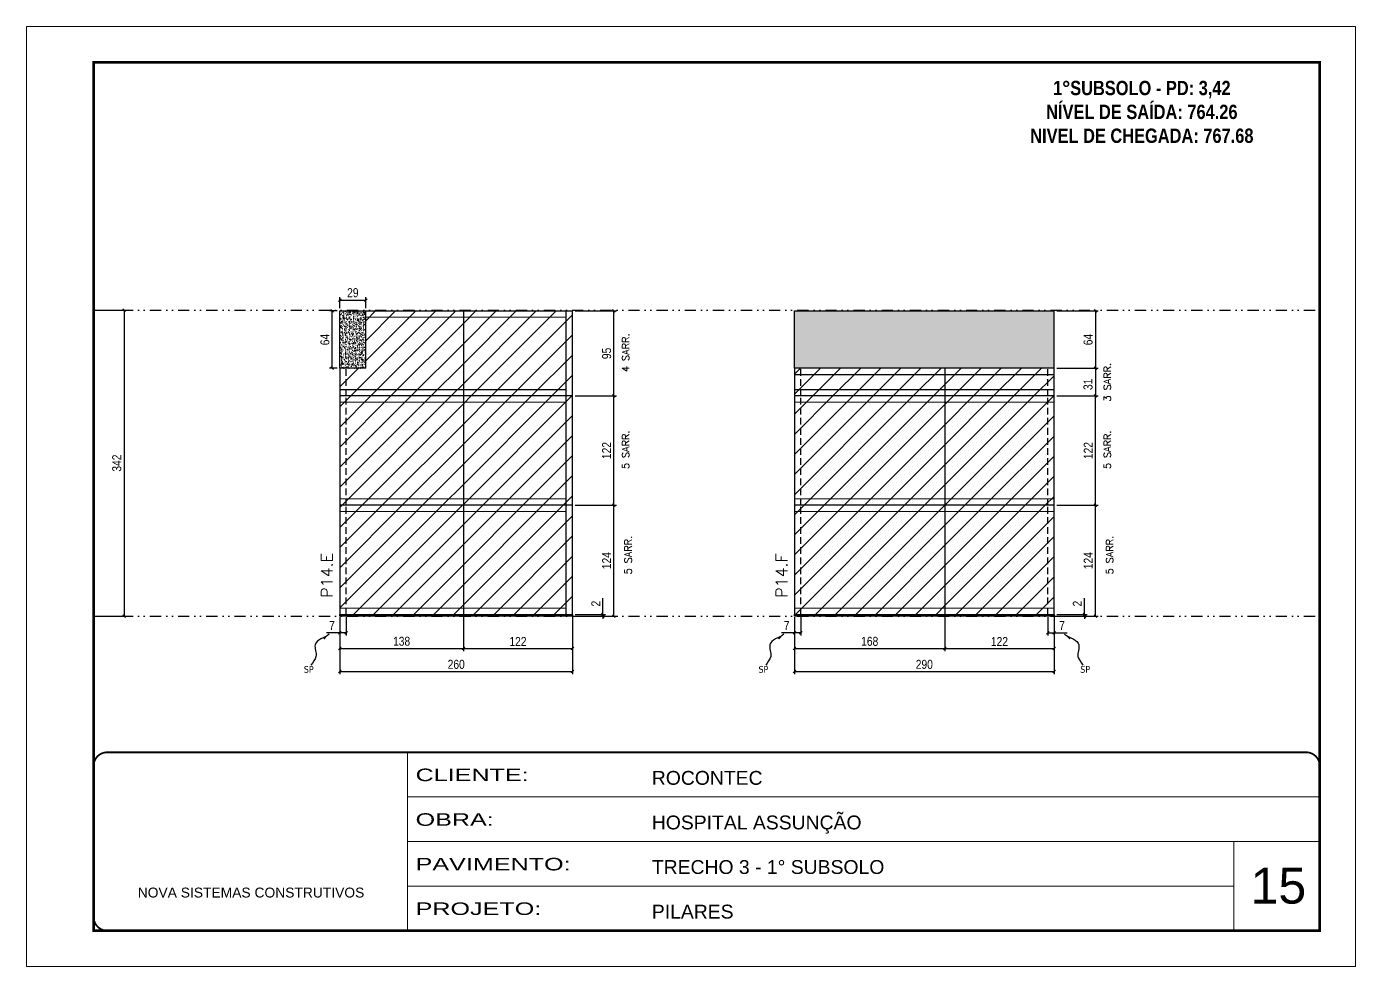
# Model space of a CAD drawing. Extents: x 2102 to 8383, y -13264 to 2718.
# Drawn here: x 5286 to 6771, y -1778 to -728 of the extents above; entities that cross this region are included whole.
import ezdxf

# ---------------------------------------------------------------- set-up
doc = ezdxf.new("R2010")
doc.units = 0
for name, pattern in [('CONTINUO', [0]), ('DASHED', [0.75, 0.5, -0.25]), ('DIVIDE2', [0.625, 0.25, -0.125, 0, -0.125, 0, -0.125]), ('HIDDEN', [0.375, 0.25, -0.125])]:
    doc.linetypes.add(name, pattern=pattern)
for name, color, linetype, lineweight in [('CARIMBO', 255, 'Continuous', 9), ('Folhas', 255, 'Continuous', 9), ('Hachura', 251, 'Continuous', 9), ('Sarr 2.2x7', 40, 'Continuous', 9), ('SARRAFO DE PRESSAO', 251, 'DASHED', 9), ('Texto Seção', 7, 'Continuous', 15)]:
    doc.layers.add(name, color=color, linetype=linetype, lineweight=lineweight)
for name, color, linetype in [('COTA', 241, 'Continuous'), ('NOMENCLATURA', 7, 'Continuous'), ('Nível', 160, 'Continuous'), ('Painéis', 200, 'Continuous'), ('SARR_2.2x7', 40, 'Continuous'), ('Sarrafo de Pressão', 42, 'HIDDEN'), ('texto', 7, 'Continuous')]:
    doc.layers.add(name, color=color, linetype=linetype)
doc.styles.add('ARIAL', font='arial.ttf')
doc.styles.add('COTA TECNICA', font='techl___.ttf', dxfattribs={"height": 10})
doc.styles.add('COTA TECNICA-50', font='techl___.ttf', dxfattribs={"height": 10})
doc.styles.add('REGUA-120', font='ROMANS.shx', dxfattribs={"height": 15})
doc.styles.add('ROMANC', font='techb___.ttf', dxfattribs={"height": 2.5})
doc.styles.add('ROMANS', font='romans.shx')
doc.styles.get("Standard").update_dxf_attribs({"font": 'arial.ttf'})
doc.styles.add('Tecnologia', font='')
doc.styles.get('Tecnologia').set_extended_font_data('Forgotten Futurist')
doc.dimstyles.new('COTA PAINEL-50', dxfattribs={"dimtxt": 10, "dimasz": 3, "dimexe": 3, "dimexo": 3, "dimgap": 3, "dimtad": 1, "dimdec": 1, "dimzin": 12, "dimdsep": 46, "dimtxsty": 'COTA TECNICA-50', "dimblk1": 'OBLIQUE', "dimblk2": 'OBLIQUE', "dimsah": 1, "dimcen": 0.9, "dimclrd": 4, "dimclre": 4, "dimclrt": 240, "dimadec": 1, "dimazin": 3, "dimtfac": 1, "dimtdec": 1, "dimtmove": 0, "dimatfit": 3, "dimfxl": 1, "dimtolj": 1, "dimtzin": 12, "dimarcsym": 0})
doc.dimstyles.new('PAINEL', dxfattribs={"dimtxt": 10, "dimasz": 3, "dimexe": 3, "dimexo": 3, "dimgap": 3, "dimtad": 1, "dimdec": 1, "dimzin": 12, "dimdsep": 46, "dimtxsty": 'COTA TECNICA', "dimblk1": 'OBLIQUE', "dimblk2": 'OBLIQUE', "dimsah": 1, "dimcen": 0.9, "dimclrd": 4, "dimclre": 4, "dimclrt": 240, "dimadec": 1, "dimazin": 3, "dimtfac": 1, "dimtdec": 1, "dimtmove": 0, "dimatfit": 3, "dimfxl": 1, "dimtolj": 1, "dimtzin": 12, "dimarcsym": 0})
doc.dimstyles.get("Standard").update_dxf_attribs({"dimtxt": 0.18, "dimasz": 0.18, "dimexe": 0.18, "dimexo": 0.0625, "dimgap": 0.09, "dimtad": 0, "dimtih": 1, "dimtoh": 1, "dimdec": 4, "dimzin": 0, "dimdsep": 46, "dimtxsty": 'Standard', "dimcen": 0.09, "dimadec": 0, "dimazin": 0, "dimtfac": 1, "dimtdec": 4, "dimtofl": 0, "dimtmove": 0, "dimatfit": 3, "dimfxl": 1, "dimtolj": 1, "dimtzin": 0, "dimarcsym": 0})
pattern_1 = [(45, (-126918.716, -32522.603), (-11.2253202, 11.2253202), [])]

# ---------------------------------------------------------------- blocks, each defined once
blk = doc.blocks.new('9999999999')
at = {"color": 30, "linetype": 'CONTINUO'}
for p, q in [((98564.6, 34230.2), (98564.6, 34429.4)), ((98564.6, 34379.6), (99584, 34379.6)), ((98564.6, 34329.8), (99488, 34329.8)), ((99584, 34329.8), (99488, 34329.8)), ((99488, 34329.8), (99488, 34230.2)), ((98564.6, 34280), (99488, 34280))]:
    blk.add_line(p, q, dxfattribs=at)
at = {"color": 30, "linetype": 'CONTINUO', "const_width": 2}
blk.add_lwpolyline([(99584, 34230.2), (99584, 34414.4, 0.414214), (99569, 34429.4), (98229, 34429.4, 0.414214), (98214, 34414.4), (98214, 34245.2, 0.414214), (98229, 34230.2), (99584, 34230.2)], format="xyb", dxfattribs=at)
at = {"layer": 'Folhas'}
blk.add_lwpolyline([(98139, 34190.2), (99624, 34190.2), (99624, 35240.2), (98139, 35240.2)], close=True, dxfattribs=at)
at = {"layer": 'Folhas', "color": 30, "const_width": 3}
blk.add_lwpolyline([(98214, 34230.2), (99584, 34230.2), (99584, 35200.2), (98214, 35200.2)], close=True, dxfattribs=at)
at = {"color": 7, "linetype": 'Continuous', "ltscale": 5, "style": 'ARIAL'}
for s, height, p in [('ROCONTEC', 15.48, (98837.7, 34393.1)), ('HOSPITAL ASSUNÇÃO', 15.483, (98837.7, 34343.3)), ('TRECHO 3 - 1° SUBSOLO', 15.483, (98837.7, 34293.5)), ('NOVA SISTEMAS CONSTRUTIVOS', 11.059, (98263.2, 34267.2)), ('PILARES', 15.48, (98837.7, 34243.7))]:
    blk.add_text(s, height=height, dxfattribs=at).set_placement(p)
at = {"layer": 'Folhas', "color": 7, "style": 'Tecnologia', "width": 1.5}
for s, p in [('CLIENTE:', (98573.7, 34397.2)), ('OBRA:', (98573.7, 34347.3)), ('PAVIMENTO:', (98573.7, 34297.5)), ('PROJETO:', (98573.7, 34247.7))]:
    blk.add_text(s, height=14, dxfattribs=at).set_placement(p)
blk = doc.blocks.new('_Oblique')
at = {"color": 0, "linetype": 'ByBlock', "lineweight": -2}
blk.add_line((-0.5, -0.5), (0.5, 0.5), dxfattribs=at)
blk = doc.blocks.new('*D1249')
at = {"layer": 'COTA', "color": 4, "linetype": 'ByBlock', "lineweight": -2, "transparency": 16777216}
for p, q in [((5363.8, -1044.8), (5397.8, -1044.8)), ((5394.8, -1044.8), (5394.8, -1386.8)), ((5363.8, -1386.8), (5397.8, -1386.8))]:
    blk.add_line(p, q, dxfattribs=at)
at = {"layer": 'Defpoints', "color": 0, "linetype": 'ByBlock', "transparency": 16777216}
for p in [(5360.8, -1044.8), (5360.8, -1386.8), (5394.8, -1386.8)]:
    blk.add_point(p, dxfattribs=at)
at = {"layer": 'COTA', "color": 4, "linetype": 'ByBlock', "lineweight": -2, "transparency": 16777216, "xscale": 3, "yscale": 3, "zscale": 3}
for p, rotation in [((5394.8, -1044.8), 90), ((5394.8, -1386.8), 270)]:
    blk.add_blockref('_Oblique', p, dxfattribs=dict(at, rotation=rotation))
at = {"layer": 'COTA', "color": 240, "linetype": 'ByBlock', "transparency": 16777216, "insert": (5386.6, -1215.8), "char_height": 10, "attachment_point": 5, "rotation": 90, "style": 'COTA TECNICA'}
blk.add_mtext('\\A1;342', dxfattribs=at)
blk = doc.blocks.new('*D578')
at = {"layer": 'COTA', "color": 4, "lineweight": -2, "transparency": 16777216}
for p, q in [((5635.9, -1387.8), (5635.9, -1451.8)), ((5895.9, -1387.8), (5895.9, -1451.8)), ((5635.9, -1448.8), (5895.9, -1448.8))]:
    blk.add_line(p, q, dxfattribs=at)
at = {"layer": 'Defpoints', "color": 0, "transparency": 16777216}
for p in [(5635.9, -1384.8), (5895.9, -1384.8), (5895.9, -1448.8)]:
    blk.add_point(p, dxfattribs=at)
at = {"layer": 'COTA', "color": 4, "lineweight": -2, "transparency": 16777216, "xscale": 3, "yscale": 3, "zscale": 3, "rotation": 180}
blk.add_blockref('_Oblique', (5635.9, -1448.8), dxfattribs=at)
at = {"layer": 'COTA', "color": 4, "lineweight": -2, "transparency": 16777216, "xscale": 3, "yscale": 3, "zscale": 3}
blk.add_blockref('_Oblique', (5895.9, -1448.8), dxfattribs=at)
at = {"layer": 'COTA', "color": 240, "transparency": 16777216, "insert": (5765.9, -1440.7), "char_height": 10, "attachment_point": 5, "style": 'COTA TECNICA'}
blk.add_mtext('\\A1;260', dxfattribs=at)
blk = doc.blocks.new('*D579')
at = {"layer": 'COTA', "color": 4, "lineweight": -2, "transparency": 16777216}
for p, q in [((5635.9, -1389.8), (5635.9, -1408.3)), ((5642.9, -1387.8), (5642.9, -1408.3)), ((5635.9, -1405.3), (5621.1, -1405.3)), ((5642.9, -1405.3), (5635.9, -1405.3))]:
    blk.add_line(p, q, dxfattribs=at)
at = {"layer": 'Defpoints', "color": 0, "transparency": 16777216}
for p in [(5635.9, -1386.8), (5642.9, -1384.8), (5635.9, -1405.3)]:
    blk.add_point(p, dxfattribs=at)
at = {"layer": 'COTA', "color": 4, "lineweight": -2, "transparency": 16777216, "xscale": 3, "yscale": 3, "zscale": 3, "rotation": 180}
blk.add_blockref('_Oblique', (5635.9, -1405.3), dxfattribs=at)
at = {"layer": 'COTA', "color": 4, "lineweight": -2, "transparency": 16777216, "xscale": 3, "yscale": 3, "zscale": 3}
blk.add_blockref('_Oblique', (5642.9, -1405.3), dxfattribs=at)
at = {"layer": 'COTA', "color": 240, "transparency": 16777216, "insert": (5627, -1397.3), "char_height": 10, "attachment_point": 5, "style": 'COTA TECNICA-50'}
blk.add_mtext('\\A1;7', dxfattribs=at)
blk = doc.blocks.new('*D580')
at = {"layer": 'COTA', "color": 4, "lineweight": -2, "transparency": 16777216}
for p, q in [((5898.9, -1262.8), (5945.1, -1262.8)), ((5942.1, -1386.8), (5942.1, -1262.8)), ((5898.9, -1386.8), (5945.1, -1386.8))]:
    blk.add_line(p, q, dxfattribs=at)
at = {"layer": 'Defpoints', "color": 0, "transparency": 16777216}
for p in [(5895.9, -1262.8), (5942.1, -1262.8), (5895.9, -1386.8)]:
    blk.add_point(p, dxfattribs=at)
at = {"layer": 'COTA', "color": 4, "lineweight": -2, "transparency": 16777216, "xscale": 3, "yscale": 3, "zscale": 3}
for p, rotation in [((5942.1, -1262.8), 90), ((5942.1, -1386.8), 270)]:
    blk.add_blockref('_Oblique', p, dxfattribs=dict(at, rotation=rotation))
at = {"layer": 'COTA', "color": 240, "transparency": 16777216, "insert": (5934, -1324.8), "char_height": 10, "attachment_point": 5, "rotation": 90, "style": 'COTA TECNICA-50'}
blk.add_mtext('\\A1;124', dxfattribs=at)
blk = doc.blocks.new('*D581')
at = {"layer": 'COTA', "color": 4, "lineweight": -2, "transparency": 16777216}
for p, q in [((5929.9, -1384.8), (5929.9, -1366.7)), ((5898.9, -1384.8), (5932.9, -1384.8)), ((5898.9, -1386.8), (5932.9, -1386.8)), ((5929.9, -1386.8), (5929.9, -1384.8)), ((5929.9, -1386.8), (5929.9, -1389.8))]:
    blk.add_line(p, q, dxfattribs=at)
at = {"layer": 'Defpoints', "color": 0, "transparency": 16777216}
for p in [(5895.9, -1384.8), (5895.9, -1386.8), (5929.9, -1386.8)]:
    blk.add_point(p, dxfattribs=at)
at = {"layer": 'COTA', "color": 4, "lineweight": -2, "transparency": 16777216, "xscale": 3, "yscale": 3, "zscale": 3}
for p, rotation in [((5929.9, -1384.8), 270), ((5929.9, -1386.8), 90)]:
    blk.add_blockref('_Oblique', p, dxfattribs=dict(at, rotation=rotation))
at = {"layer": 'COTA', "color": 240, "transparency": 16777216, "insert": (5921.9, -1372.8), "char_height": 10, "attachment_point": 5, "rotation": 90, "style": 'COTA TECNICA-50'}
blk.add_mtext('\\A1;2', dxfattribs=at)
blk = doc.blocks.new('*D582')
at = {"layer": 'COTA', "color": 4, "linetype": 'ByBlock', "lineweight": -2, "transparency": 16777216}
for p, q in [((5898.9, -1140.8), (5945.1, -1140.8)), ((5942.1, -1262.8), (5942.1, -1140.8)), ((5898.9, -1262.8), (5945.1, -1262.8))]:
    blk.add_line(p, q, dxfattribs=at)
at = {"layer": 'Defpoints', "color": 0, "linetype": 'ByBlock', "transparency": 16777216}
for p in [(5895.9, -1140.8), (5942.1, -1140.8), (5895.9, -1262.8)]:
    blk.add_point(p, dxfattribs=at)
at = {"layer": 'COTA', "color": 4, "linetype": 'ByBlock', "lineweight": -2, "transparency": 16777216, "xscale": 3, "yscale": 3, "zscale": 3}
for p, rotation in [((5942.1, -1140.8), 90), ((5942.1, -1262.8), 270)]:
    blk.add_blockref('_Oblique', p, dxfattribs=dict(at, rotation=rotation))
at = {"layer": 'COTA', "color": 240, "linetype": 'ByBlock', "transparency": 16777216, "insert": (5934, -1201.8), "char_height": 10, "attachment_point": 5, "rotation": 90, "style": 'COTA TECNICA'}
blk.add_mtext('\\A1;122', dxfattribs=at)
blk = doc.blocks.new('*D1250')
at = {"layer": 'COTA', "color": 4, "linetype": 'ByBlock', "lineweight": -2, "transparency": 16777216}
for p, q in [((5635.9, -1387.8), (5635.9, -1426.1)), ((5773.9, -1387.8), (5773.9, -1426.1)), ((5635.9, -1423.1), (5773.9, -1423.1))]:
    blk.add_line(p, q, dxfattribs=at)
at = {"layer": 'Defpoints', "color": 0, "linetype": 'ByBlock', "transparency": 16777216}
for p in [(5635.9, -1384.8), (5773.9, -1384.8), (5773.9, -1423.1)]:
    blk.add_point(p, dxfattribs=at)
at = {"layer": 'COTA', "color": 4, "linetype": 'ByBlock', "lineweight": -2, "transparency": 16777216, "xscale": 3, "yscale": 3, "zscale": 3, "rotation": 180}
blk.add_blockref('_Oblique', (5635.9, -1423.1), dxfattribs=at)
at = {"layer": 'COTA', "color": 4, "linetype": 'ByBlock', "lineweight": -2, "transparency": 16777216, "xscale": 3, "yscale": 3, "zscale": 3}
blk.add_blockref('_Oblique', (5773.9, -1423.1), dxfattribs=at)
at = {"layer": 'COTA', "color": 240, "linetype": 'ByBlock', "transparency": 16777216, "insert": (5704.9, -1414.9), "char_height": 10, "attachment_point": 5, "style": 'COTA TECNICA'}
blk.add_mtext('\\A1;138', dxfattribs=at)
blk = doc.blocks.new('*D1251')
at = {"layer": 'COTA', "color": 4, "linetype": 'ByBlock', "lineweight": -2, "transparency": 16777216}
for p, q in [((5773.9, -1387.8), (5773.9, -1426.1)), ((5895.9, -1389.8), (5895.9, -1426.1)), ((5773.9, -1423.1), (5895.9, -1423.1))]:
    blk.add_line(p, q, dxfattribs=at)
at = {"layer": 'Defpoints', "color": 0, "linetype": 'ByBlock', "transparency": 16777216}
for p in [(5773.9, -1384.8), (5895.9, -1386.8), (5895.9, -1423.1)]:
    blk.add_point(p, dxfattribs=at)
at = {"layer": 'COTA', "color": 4, "linetype": 'ByBlock', "lineweight": -2, "transparency": 16777216, "xscale": 3, "yscale": 3, "zscale": 3, "rotation": 180}
blk.add_blockref('_Oblique', (5773.9, -1423.1), dxfattribs=at)
at = {"layer": 'COTA', "color": 4, "linetype": 'ByBlock', "lineweight": -2, "transparency": 16777216, "xscale": 3, "yscale": 3, "zscale": 3}
blk.add_blockref('_Oblique', (5895.9, -1423.1), dxfattribs=at)
at = {"layer": 'COTA', "color": 240, "linetype": 'ByBlock', "transparency": 16777216, "insert": (5834.9, -1415.1), "char_height": 10, "attachment_point": 5, "style": 'COTA TECNICA'}
blk.add_mtext('\\A1;122', dxfattribs=at)
blk = doc.blocks.new('*D622')
at = {"layer": 'COTA', "color": 4, "lineweight": -2, "transparency": 16777216}
for p, q in [((6144, -1387.8), (6144, -1451.8)), ((6434, -1387.8), (6434, -1451.8)), ((6144, -1448.8), (6434, -1448.8))]:
    blk.add_line(p, q, dxfattribs=at)
at = {"layer": 'Defpoints', "color": 0, "transparency": 16777216}
for p in [(6144, -1384.8), (6434, -1384.8), (6434, -1448.8)]:
    blk.add_point(p, dxfattribs=at)
at = {"layer": 'COTA', "color": 4, "lineweight": -2, "transparency": 16777216, "xscale": 3, "yscale": 3, "zscale": 3, "rotation": 180}
blk.add_blockref('_Oblique', (6144, -1448.8), dxfattribs=at)
at = {"layer": 'COTA', "color": 4, "lineweight": -2, "transparency": 16777216, "xscale": 3, "yscale": 3, "zscale": 3}
blk.add_blockref('_Oblique', (6434, -1448.8), dxfattribs=at)
at = {"layer": 'COTA', "color": 240, "transparency": 16777216, "insert": (6289, -1440.7), "char_height": 10, "attachment_point": 5, "style": 'COTA TECNICA'}
blk.add_mtext('\\A1;290', dxfattribs=at)
blk = doc.blocks.new('*D623')
at = {"layer": 'COTA', "color": 4, "lineweight": -2, "transparency": 16777216}
for p, q in [((6144, -1389.8), (6144, -1408.3)), ((6151, -1387.8), (6151, -1408.3)), ((6144, -1405.3), (6129.3, -1405.3)), ((6151, -1405.3), (6144, -1405.3))]:
    blk.add_line(p, q, dxfattribs=at)
at = {"layer": 'Defpoints', "color": 0, "transparency": 16777216}
for p in [(6144, -1386.8), (6151, -1384.8), (6144, -1405.3)]:
    blk.add_point(p, dxfattribs=at)
at = {"layer": 'COTA', "color": 4, "lineweight": -2, "transparency": 16777216, "xscale": 3, "yscale": 3, "zscale": 3, "rotation": 180}
blk.add_blockref('_Oblique', (6144, -1405.3), dxfattribs=at)
at = {"layer": 'COTA', "color": 4, "lineweight": -2, "transparency": 16777216, "xscale": 3, "yscale": 3, "zscale": 3}
blk.add_blockref('_Oblique', (6151, -1405.3), dxfattribs=at)
at = {"layer": 'COTA', "color": 240, "transparency": 16777216, "insert": (6135.1, -1397.3), "char_height": 10, "attachment_point": 5, "style": 'COTA TECNICA-50'}
blk.add_mtext('\\A1;7', dxfattribs=at)
blk = doc.blocks.new('*D624')
at = {"layer": 'COTA', "color": 4, "lineweight": -2, "transparency": 16777216}
for p, q in [((6427, -1387.8), (6427, -1408.3)), ((6434, -1389.8), (6434, -1408.3)), ((6427, -1405.3), (6434, -1405.3)), ((6434, -1405.3), (6448.7, -1405.3))]:
    blk.add_line(p, q, dxfattribs=at)
at = {"layer": 'Defpoints', "color": 0, "transparency": 16777216}
for p in [(6427, -1384.8), (6434, -1386.8), (6434, -1405.3)]:
    blk.add_point(p, dxfattribs=at)
at = {"layer": 'COTA', "color": 4, "lineweight": -2, "transparency": 16777216, "xscale": 3, "yscale": 3, "zscale": 3, "rotation": 180}
blk.add_blockref('_Oblique', (6427, -1405.3), dxfattribs=at)
at = {"layer": 'COTA', "color": 4, "lineweight": -2, "transparency": 16777216, "xscale": 3, "yscale": 3, "zscale": 3}
blk.add_blockref('_Oblique', (6434, -1405.3), dxfattribs=at)
at = {"layer": 'COTA', "color": 240, "transparency": 16777216, "insert": (6442.9, -1397.3), "char_height": 10, "attachment_point": 5, "style": 'COTA TECNICA-50'}
blk.add_mtext('\\A1;7', dxfattribs=at)
blk = doc.blocks.new('*D625')
at = {"layer": 'COTA', "color": 4, "lineweight": -2, "transparency": 16777216}
for p, q in [((6437, -1262.8), (6483.3, -1262.8)), ((6480.3, -1386.8), (6480.3, -1262.8)), ((6437, -1386.8), (6483.3, -1386.8))]:
    blk.add_line(p, q, dxfattribs=at)
at = {"layer": 'Defpoints', "color": 0, "transparency": 16777216}
for p in [(6434, -1262.8), (6480.3, -1262.8), (6434, -1386.8)]:
    blk.add_point(p, dxfattribs=at)
at = {"layer": 'COTA', "color": 4, "lineweight": -2, "transparency": 16777216, "xscale": 3, "yscale": 3, "zscale": 3}
for p, rotation in [((6480.3, -1262.8), 90), ((6480.3, -1386.8), 270)]:
    blk.add_blockref('_Oblique', p, dxfattribs=dict(at, rotation=rotation))
at = {"layer": 'COTA', "color": 240, "transparency": 16777216, "insert": (6472.2, -1324.8), "char_height": 10, "attachment_point": 5, "rotation": 90, "style": 'COTA TECNICA-50'}
blk.add_mtext('\\A1;124', dxfattribs=at)
blk = doc.blocks.new('*D626')
at = {"layer": 'COTA', "color": 4, "lineweight": -2, "transparency": 16777216}
for p, q in [((6468, -1384.8), (6468, -1366.7)), ((6437, -1384.8), (6471, -1384.8)), ((6437, -1386.8), (6471, -1386.8)), ((6468, -1386.8), (6468, -1384.8)), ((6468, -1386.8), (6468, -1389.8))]:
    blk.add_line(p, q, dxfattribs=at)
at = {"layer": 'Defpoints', "color": 0, "transparency": 16777216}
for p in [(6434, -1384.8), (6434, -1386.8), (6468, -1386.8)]:
    blk.add_point(p, dxfattribs=at)
at = {"layer": 'COTA', "color": 4, "lineweight": -2, "transparency": 16777216, "xscale": 3, "yscale": 3, "zscale": 3}
for p, rotation in [((6468, -1384.8), 270), ((6468, -1386.8), 90)]:
    blk.add_blockref('_Oblique', p, dxfattribs=dict(at, rotation=rotation))
at = {"layer": 'COTA', "color": 240, "transparency": 16777216, "insert": (6460, -1372.8), "char_height": 10, "attachment_point": 5, "rotation": 90, "style": 'COTA TECNICA-50'}
blk.add_mtext('\\A1;2', dxfattribs=at)
blk = doc.blocks.new('*D627')
at = {"layer": 'COTA', "color": 4, "linetype": 'ByBlock', "lineweight": -2, "transparency": 16777216}
for p, q in [((6437, -1109.8), (6483.3, -1109.8)), ((6480.3, -1109.8), (6480.3, -1140.8)), ((6437, -1140.8), (6483.3, -1140.8))]:
    blk.add_line(p, q, dxfattribs=at)
at = {"layer": 'Defpoints', "color": 0, "linetype": 'ByBlock', "transparency": 16777216}
for p in [(6434, -1109.8), (6434, -1140.8), (6480.3, -1140.8)]:
    blk.add_point(p, dxfattribs=at)
at = {"layer": 'COTA', "color": 4, "linetype": 'ByBlock', "lineweight": -2, "transparency": 16777216, "xscale": 3, "yscale": 3, "zscale": 3}
for p, rotation in [((6480.3, -1109.8), 90), ((6480.3, -1140.8), 270)]:
    blk.add_blockref('_Oblique', p, dxfattribs=dict(at, rotation=rotation))
at = {"layer": 'COTA', "color": 240, "linetype": 'ByBlock', "transparency": 16777216, "insert": (6472, -1127.8), "char_height": 10, "attachment_point": 5, "rotation": 90, "style": 'COTA TECNICA'}
blk.add_mtext('\\A1;31', dxfattribs=at)
blk = doc.blocks.new('*D628')
at = {"layer": 'COTA', "color": 4, "linetype": 'ByBlock', "lineweight": -2, "transparency": 16777216}
for p, q in [((6437, -1140.8), (6483.3, -1140.8)), ((6480.3, -1262.8), (6480.3, -1140.8)), ((6437, -1262.8), (6483.3, -1262.8))]:
    blk.add_line(p, q, dxfattribs=at)
at = {"layer": 'Defpoints', "color": 0, "linetype": 'ByBlock', "transparency": 16777216}
for p in [(6434, -1140.8), (6480.3, -1140.8), (6434, -1262.8)]:
    blk.add_point(p, dxfattribs=at)
at = {"layer": 'COTA', "color": 4, "linetype": 'ByBlock', "lineweight": -2, "transparency": 16777216, "xscale": 3, "yscale": 3, "zscale": 3}
for p, rotation in [((6480.3, -1140.8), 90), ((6480.3, -1262.8), 270)]:
    blk.add_blockref('_Oblique', p, dxfattribs=dict(at, rotation=rotation))
at = {"layer": 'COTA', "color": 240, "linetype": 'ByBlock', "transparency": 16777216, "insert": (6472.2, -1201.8), "char_height": 10, "attachment_point": 5, "rotation": 90, "style": 'COTA TECNICA'}
blk.add_mtext('\\A1;122', dxfattribs=at)
blk = doc.blocks.new('*D1290')
at = {"layer": 'COTA', "color": 4, "linetype": 'ByBlock', "lineweight": -2, "transparency": 16777216}
for p, q in [((6144, -1387.8), (6144, -1426.1)), ((6312, -1387.8), (6312, -1426.1)), ((6144, -1423.1), (6312, -1423.1))]:
    blk.add_line(p, q, dxfattribs=at)
at = {"layer": 'Defpoints', "color": 0, "linetype": 'ByBlock', "transparency": 16777216}
for p in [(6144, -1384.8), (6312, -1384.8), (6312, -1423.1)]:
    blk.add_point(p, dxfattribs=at)
at = {"layer": 'COTA', "color": 4, "linetype": 'ByBlock', "lineweight": -2, "transparency": 16777216, "xscale": 3, "yscale": 3, "zscale": 3, "rotation": 180}
blk.add_blockref('_Oblique', (6144, -1423.1), dxfattribs=at)
at = {"layer": 'COTA', "color": 4, "linetype": 'ByBlock', "lineweight": -2, "transparency": 16777216, "xscale": 3, "yscale": 3, "zscale": 3}
blk.add_blockref('_Oblique', (6312, -1423.1), dxfattribs=at)
at = {"layer": 'COTA', "color": 240, "linetype": 'ByBlock', "transparency": 16777216, "insert": (6228, -1415), "char_height": 10, "attachment_point": 5, "style": 'COTA TECNICA'}
blk.add_mtext('\\A1;168', dxfattribs=at)
blk = doc.blocks.new('*D1291')
at = {"layer": 'COTA', "color": 4, "linetype": 'ByBlock', "lineweight": -2, "transparency": 16777216}
for p, q in [((6312, -1387.8), (6312, -1426.1)), ((6434, -1389.8), (6434, -1426.1)), ((6312, -1423.1), (6434, -1423.1))]:
    blk.add_line(p, q, dxfattribs=at)
at = {"layer": 'Defpoints', "color": 0, "linetype": 'ByBlock', "transparency": 16777216}
for p in [(6312, -1384.8), (6434, -1386.8), (6434, -1423.1)]:
    blk.add_point(p, dxfattribs=at)
at = {"layer": 'COTA', "color": 4, "linetype": 'ByBlock', "lineweight": -2, "transparency": 16777216, "xscale": 3, "yscale": 3, "zscale": 3, "rotation": 180}
blk.add_blockref('_Oblique', (6312, -1423.1), dxfattribs=at)
at = {"layer": 'COTA', "color": 4, "linetype": 'ByBlock', "lineweight": -2, "transparency": 16777216, "xscale": 3, "yscale": 3, "zscale": 3}
blk.add_blockref('_Oblique', (6434, -1423.1), dxfattribs=at)
at = {"layer": 'COTA', "color": 240, "linetype": 'ByBlock', "transparency": 16777216, "insert": (6373, -1415.1), "char_height": 10, "attachment_point": 5, "style": 'COTA TECNICA'}
blk.add_mtext('\\A1;122', dxfattribs=at)
blk = doc.blocks.new('*D1292')
at = {"layer": 'COTA', "color": 4, "linetype": 'ByBlock', "lineweight": -2, "transparency": 16777216}
for p, q in [((6437, -1045.8), (6483.3, -1045.8)), ((6480.3, -1045.8), (6480.3, -1109.8)), ((6437, -1109.8), (6483.3, -1109.8))]:
    blk.add_line(p, q, dxfattribs=at)
at = {"layer": 'Defpoints', "color": 0, "linetype": 'ByBlock', "transparency": 16777216}
for p in [(6434, -1045.8), (6434, -1109.8), (6480.3, -1109.8)]:
    blk.add_point(p, dxfattribs=at)
at = {"layer": 'COTA', "color": 4, "linetype": 'ByBlock', "lineweight": -2, "transparency": 16777216, "xscale": 3, "yscale": 3, "zscale": 3}
for p, rotation in [((6480.3, -1045.8), 90), ((6480.3, -1109.8), 270)]:
    blk.add_blockref('_Oblique', p, dxfattribs=dict(at, rotation=rotation))
at = {"layer": 'COTA', "color": 240, "linetype": 'ByBlock', "transparency": 16777216, "insert": (6472.1, -1077.8), "char_height": 10, "attachment_point": 5, "rotation": 90, "style": 'COTA TECNICA'}
blk.add_mtext('\\A1;64', dxfattribs=at)
blk = doc.blocks.new('*D1415')
at = {"layer": 'COTA', "color": 4, "linetype": 'ByBlock', "lineweight": -2, "transparency": 16777216}
for p, q in [((5898.9, -1045.8), (5945.1, -1045.8)), ((5942.1, -1140.8), (5942.1, -1045.8)), ((5898.9, -1140.8), (5945.1, -1140.8))]:
    blk.add_line(p, q, dxfattribs=at)
at = {"layer": 'Defpoints', "color": 0, "linetype": 'ByBlock', "transparency": 16777216}
for p in [(5895.9, -1045.8), (5942.1, -1045.8), (5895.9, -1140.8)]:
    blk.add_point(p, dxfattribs=at)
at = {"layer": 'COTA', "color": 4, "linetype": 'ByBlock', "lineweight": -2, "transparency": 16777216, "xscale": 3, "yscale": 3, "zscale": 3}
for p, rotation in [((5942.1, -1045.8), 90), ((5942.1, -1140.8), 270)]:
    blk.add_blockref('_Oblique', p, dxfattribs=dict(at, rotation=rotation))
at = {"layer": 'COTA', "color": 240, "linetype": 'ByBlock', "transparency": 16777216, "insert": (5934, -1093.3), "char_height": 10, "attachment_point": 5, "rotation": 90, "style": 'COTA TECNICA'}
blk.add_mtext('\\A1;95', dxfattribs=at)
blk = doc.blocks.new('*D1416')
at = {"layer": 'COTA', "color": 4, "linetype": 'ByBlock', "lineweight": -2, "transparency": 16777216}
for p, q in [((5635.9, -1042.8), (5635.9, -1030.6)), ((5635.9, -1033.6), (5664.9, -1033.6)), ((5664.9, -1042.8), (5664.9, -1030.6))]:
    blk.add_line(p, q, dxfattribs=at)
at = {"layer": 'Defpoints', "color": 0, "linetype": 'ByBlock', "transparency": 16777216}
for p in [(5664.9, -1033.6), (5635.9, -1045.8), (5664.9, -1045.8)]:
    blk.add_point(p, dxfattribs=at)
at = {"layer": 'COTA', "color": 4, "linetype": 'ByBlock', "lineweight": -2, "transparency": 16777216, "xscale": 3, "yscale": 3, "zscale": 3, "rotation": 180}
blk.add_blockref('_Oblique', (5635.9, -1033.6), dxfattribs=at)
at = {"layer": 'COTA', "color": 4, "linetype": 'ByBlock', "lineweight": -2, "transparency": 16777216, "xscale": 3, "yscale": 3, "zscale": 3}
blk.add_blockref('_Oblique', (5664.9, -1033.6), dxfattribs=at)
at = {"layer": 'COTA', "color": 240, "linetype": 'ByBlock', "transparency": 16777216, "insert": (5650.4, -1025.5), "char_height": 10, "attachment_point": 5, "style": 'COTA TECNICA'}
blk.add_mtext('\\A1;29', dxfattribs=at)
blk = doc.blocks.new('*D1417')
at = {"layer": 'COTA', "color": 4, "linetype": 'ByBlock', "lineweight": -2, "transparency": 16777216}
for p, q in [((5632.9, -1045.8), (5624.3, -1045.8)), ((5627.3, -1109.8), (5627.3, -1045.8)), ((5632.9, -1109.8), (5624.3, -1109.8))]:
    blk.add_line(p, q, dxfattribs=at)
at = {"layer": 'Defpoints', "color": 0, "linetype": 'ByBlock', "transparency": 16777216}
for p in [(5627.3, -1045.8), (5635.9, -1045.8), (5635.9, -1109.8)]:
    blk.add_point(p, dxfattribs=at)
at = {"layer": 'COTA', "color": 4, "linetype": 'ByBlock', "lineweight": -2, "transparency": 16777216, "xscale": 3, "yscale": 3, "zscale": 3}
for p, rotation in [((5627.3, -1045.8), 90), ((5627.3, -1109.8), 270)]:
    blk.add_blockref('_Oblique', p, dxfattribs=dict(at, rotation=rotation))
at = {"layer": 'COTA', "color": 240, "linetype": 'ByBlock', "transparency": 16777216, "insert": (5619.2, -1077.8), "char_height": 10, "attachment_point": 5, "rotation": 90, "style": 'COTA TECNICA'}
blk.add_mtext('\\A1;64', dxfattribs=at)

msp = doc.modelspace()

# ---------------------------------------------------------------- hatches: boundary and pattern name
at = {"layer": 'COTA', "linetype": 'ByBlock'}
h = msp.add_hatch(dxfattribs=at)
h.set_pattern_fill('AR-CONC', color=256, scale=0.03)
h.set_pattern_definition([(50, (-126918.716, -32522.6026), (5.46554007, -0.47817257), [0.5715, -6.2865]), (355, (-126918.716, -32522.6026), (-1.05730264, 5.73170536), [0.4572, -5.02921753]), (100.4514447, (-126918.2604, -32522.6424), (4.40823741, 5.25353256), [0.48570026, -5.34270734]), (46.1842, (-126918.716, -32521.0786), (8.13237123, -1.26126984), [0.85725, -9.42975]), (96.6355576, (-126918.038, -32521.184), (7.122124, 7.42278374), [0.7285507, -8.01406824]), (351.184151, (-126918.716, -32521.079), (7.122124, 7.42278374), [0.685799, -7.54379196]), (21, (-126917.954, -32521.4596), (4.54843174, -3.06795595), [0.5715, -6.2865]), (326, (-126917.954, -32521.4596), (1.85406085, 5.52563898), [0.4572, -5.0292]), (71.451445, (-126917.575, -32521.715), (6.40249258, 2.45768307), [0.48570026, -5.34269813]), (37.5, (-126918.7158, -32522.6026), (0.092658098, 2.536651166), [0, -4.96824, 0, -5.1054, 0, -5.04825]), (7.5, (-126918.7158, -32522.6026), (2.004589875, 3.005417245), [0, -2.91084, 0, -4.85394, 0, -1.92405]), (327.5, (-126920.415, -32522.6026), (4.067717855, -0.17186232), [0, -1.905, 0, -5.9436, 0, -7.8867]), (317.5, (-126921.177, -32522.6026), (4.44387544, 0.76279473), [0, -2.4765, 0, -3.94716, 0, -5.6007])])
h.paths.add_polyline_path([(5635.87, -1109.84), (5664.87, -1109.84), (5664.87, -1045.84), (5635.87, -1045.84)])
h = msp.add_hatch(dxfattribs=at)
h.set_pattern_fill('AR-CONC', color=256, scale=0.03)
h.set_pattern_definition([(50, (-126230.04, -30230.4524), (5.46554007, -0.47817257), [0.5715, -6.2865]), (355, (-126230.04, -30230.4524), (-1.05730264, 5.73170536), [0.4572, -5.02921753]), (100.4514447, (-126229.5845, -30230.492), (4.40823741, 5.25353256), [0.48570026, -5.34270734]), (46.1842, (-126230.04, -30228.9284), (8.13237123, -1.26126984), [0.85725, -9.42975]), (96.6355576, (-126229.362, -30229.0335), (7.122124, 7.42278374), [0.7285507, -8.01406824]), (351.184151, (-126230.04, -30228.928), (7.122124, 7.42278374), [0.685799, -7.54379196]), (21, (-126229.278, -30229.3094), (4.54843174, -3.06795595), [0.5715, -6.2865]), (326, (-126229.278, -30229.3094), (1.85406085, 5.52563898), [0.4572, -5.0292]), (71.451445, (-126228.899, -30229.565), (6.40249258, 2.45768307), [0.48570026, -5.34269813]), (37.5, (-126230.04, -30230.4524), (0.092658098, 2.536651166), [0, -4.96824, 0, -5.1054, 0, -5.04825]), (7.5, (-126230.04, -30230.4524), (2.004589875, 3.005417245), [0, -2.91084, 0, -4.85394, 0, -1.92405]), (327.5, (-126231.7392, -30230.4524), (4.067717855, -0.17186232), [0, -1.905, 0, -5.9436, 0, -7.8867]), (317.5, (-126232.501, -30230.4524), (4.44387544, 0.76279473), [0, -2.4765, 0, -3.94716, 0, -5.6007])])
h.paths.add_polyline_path([(6434.01, -1109.84), (6434.01, -1045.84), (6144.01, -1045.84), (6144.01, -1109.84)])
at = {"layer": 'Hachura', "linetype": 'ByBlock'}
h = msp.add_hatch(dxfattribs=at)
h.set_pattern_fill('ANSI31', color=256, scale=5)
h.set_pattern_definition(pattern_1)
h.paths.add_polyline_path([(5773.87, -1045.84), (5664.87, -1045.84), (5664.87, -1109.84), (5635.87, -1109.84), (5635.87, -1140.84), (5773.87, -1140.84)])
h = msp.add_hatch(dxfattribs=at)
h.set_pattern_fill('ANSI31', color=256, scale=5)
h.set_pattern_definition(pattern_1)
h.paths.add_polyline_path([(5895.87, -1045.84), (5773.87, -1045.84), (5773.87, -1140.84), (5895.87, -1140.84)])
h = msp.add_hatch(dxfattribs=at)
h.set_pattern_fill('ANSI31', color=256, scale=5)
h.set_pattern_definition(pattern_1)
h.paths.add_polyline_path([(6312.01, -1109.84), (6144.01, -1109.84), (6144.01, -1140.84), (6312.01, -1140.84)])
h = msp.add_hatch(dxfattribs=at)
h.set_pattern_fill('ANSI31', color=256, scale=5)
h.set_pattern_definition(pattern_1)
h.paths.add_polyline_path([(6434.01, -1109.84), (6312.01, -1109.84), (6312.01, -1140.84), (6434.01, -1140.84)])
h = msp.add_hatch(dxfattribs=at)
h.set_pattern_fill('ANSI31', color=256, scale=5)
h.set_pattern_definition(pattern_1)
h.paths.add_polyline_path([(5773.87, -1140.84), (5635.87, -1140.84), (5635.87, -1262.84), (5773.87, -1262.84)])
h = msp.add_hatch(dxfattribs=at)
h.set_pattern_fill('ANSI31', color=256, scale=5)
h.set_pattern_definition(pattern_1)
h.paths.add_polyline_path([(5895.87, -1140.84), (5773.87, -1140.84), (5773.87, -1262.84), (5895.87, -1262.84)])
h = msp.add_hatch(dxfattribs=at)
h.set_pattern_fill('ANSI31', color=256, scale=5)
h.set_pattern_definition(pattern_1)
h.paths.add_polyline_path([(6312.01, -1140.84), (6144.01, -1140.84), (6144.01, -1262.84), (6312.01, -1262.84)])
h = msp.add_hatch(dxfattribs=at)
h.set_pattern_fill('ANSI31', color=256, scale=5)
h.set_pattern_definition(pattern_1)
h.paths.add_polyline_path([(6434.01, -1140.84), (6312.01, -1140.84), (6312.01, -1262.84), (6434.01, -1262.84)])
h = msp.add_hatch(dxfattribs=at)
h.set_pattern_fill('ANSI31', color=256, scale=5)
h.set_pattern_definition(pattern_1)
h.paths.add_polyline_path([(5773.87, -1262.84), (5635.87, -1262.84), (5635.87, -1384.84), (5773.87, -1384.84)])
h = msp.add_hatch(dxfattribs=at)
h.set_pattern_fill('ANSI31', color=256, scale=5)
h.set_pattern_definition(pattern_1)
h.paths.add_polyline_path([(5895.87, -1262.84), (5773.87, -1262.84), (5773.87, -1384.84), (5895.87, -1384.84)])
h = msp.add_hatch(dxfattribs=at)
h.set_pattern_fill('ANSI31', color=256, scale=5)
h.set_pattern_definition(pattern_1)
h.paths.add_polyline_path([(6312.01, -1262.84), (6144.01, -1262.84), (6144.01, -1384.84), (6312.01, -1384.84)])
h = msp.add_hatch(dxfattribs=at)
h.set_pattern_fill('ANSI31', color=256, scale=5)
h.set_pattern_definition(pattern_1)
h.paths.add_polyline_path([(6434.01, -1262.84), (6312.01, -1262.84), (6312.01, -1384.84), (6434.01, -1384.84)])

# ---------------------------------------------------------------- linework, layer by layer
at = {"layer": 'COTA', "linetype": 'ByBlock'}
for p, q in [((5635.87, -1109.84), (5635.87, -1045.84)), ((5635.87, -1045.84), (5664.87, -1045.84)), ((6144.01, -1109.84), (6144.01, -1045.84)), ((6144.01, -1045.84), (6434.01, -1045.84)), ((6434.01, -1109.84), (6434.01, -1045.84))]:
    msp.add_line(p, q, dxfattribs=at)
at = {"layer": 'Nível', "color": 4, "linetype": 'DIVIDE2', "ltscale": 50}
for p, q in [((5360.78, -1044.84), (6730.78, -1044.84)), ((5360.78, -1386.84), (6730.78, -1386.84))]:
    msp.add_line(p, q, dxfattribs=at)
at = {"layer": 'Painéis'}
for p, q in [((5664.87, -1109.84), (5664.87, -1045.84)), ((5664.87, -1045.84), (5895.87, -1045.84)), ((5773.87, -1045.84), (5773.87, -1384.84)), ((5895.87, -1384.84), (5895.87, -1045.84)), ((5664.87, -1109.84), (5635.87, -1109.84)), ((5635.87, -1109.84), (5635.87, -1109.84)), ((5635.87, -1109.84), (5635.87, -1384.84)), ((5895.87, -1109.84), (5895.87, -1109.84)), ((6434.01, -1109.84), (6144.01, -1109.84)), ((6144.01, -1109.84), (6144.01, -1109.84)), ((6144.01, -1109.84), (6144.01, -1384.84)), ((6312.01, -1109.84), (6312.01, -1384.84)), ((6434.01, -1384.84), (6434.01, -1109.84)), ((6434.01, -1109.84), (6434.01, -1109.84)), ((5895.87, -1140.84), (5635.87, -1140.84)), ((6434.01, -1140.84), (6144.01, -1140.84)), ((5895.87, -1262.84), (5635.87, -1262.84)), ((6434.01, -1262.84), (6144.01, -1262.84)), ((5635.87, -1384.84), (5895.87, -1384.84)), ((6144.01, -1384.84), (6434.01, -1384.84))]:
    msp.add_line(p, q, dxfattribs=at)
for points in [[(5635.87, -1384.84), (5895.87, -1384.84), (5895.87, -1386.84), (5635.87, -1386.84)], [(6144.01, -1384.84), (6434.01, -1384.84), (6434.01, -1386.84), (6144.01, -1386.84)]]:
    msp.add_lwpolyline(points, close=True, dxfattribs=at)
at = {"layer": 'Sarr 2.2x7'}
for p, q in [((5888.87, -1052.84), (5664.87, -1052.84)), ((5888.87, -1147.84), (5635.87, -1147.84)), ((6434.01, -1147.84), (6144.01, -1147.84)), ((5888.87, -1255.84), (5635.87, -1255.84)), ((6434.01, -1255.84), (6144.01, -1255.84)), ((5888.87, -1269.84), (5635.87, -1269.84)), ((6434.01, -1269.84), (6144.01, -1269.84)), ((5888.87, -1377.84), (5635.87, -1377.84)), ((6434.01, -1377.84), (6144.01, -1377.84)), ((5895.87, -1384.84), (5635.87, -1384.84)), ((6434.01, -1384.84), (6144.01, -1384.84))]:
    msp.add_line(p, q, dxfattribs=at)
at = {"layer": 'Sarr 2.2x7', "linetype": 'Continuous'}
for p, q in [((5635.87, -1140.84), (5635.87, -1133.84)), ((5895.87, -1140.84), (5895.87, -1133.84)), ((6144.01, -1140.84), (6144.01, -1133.84)), ((5635.87, -1262.84), (5635.87, -1255.84)), ((5895.87, -1262.84), (5895.87, -1255.84)), ((6144.01, -1262.84), (6144.01, -1255.84)), ((6434.01, -1262.84), (6434.01, -1255.84)), ((5635.87, -1384.84), (5635.87, -1377.84)), ((5895.87, -1384.84), (5895.87, -1377.84)), ((6144.01, -1384.84), (6144.01, -1377.84)), ((6434.01, -1384.84), (6434.01, -1377.84))]:
    msp.add_line(p, q, dxfattribs=at)
at = {"layer": 'SARR_2.2x7'}
for p, q in [((5888.87, -1140.84), (5888.87, -1045.84)), ((6144.01, -1116.84), (6434.01, -1116.84)), ((5888.87, -1133.84), (5635.87, -1133.84)), ((5888.87, -1262.84), (5888.87, -1140.84)), ((6434.01, -1133.84), (6144.01, -1133.84)), ((5888.87, -1384.84), (5888.87, -1262.84))]:
    msp.add_line(p, q, dxfattribs=at)
at = {"layer": 'Sarrafo de Pressão', "ltscale": 30}
for p, q in [((5642.87, -1140.84), (5642.87, -1109.84)), ((6151.01, -1140.84), (6151.01, -1109.84)), ((6427.01, -1140.84), (6427.01, -1109.84)), ((5642.87, -1262.84), (5642.87, -1140.84)), ((6151.01, -1262.84), (6151.01, -1140.84)), ((6427.01, -1262.84), (6427.01, -1140.84)), ((5642.87, -1384.84), (5642.87, -1262.84)), ((6151.01, -1384.84), (6151.01, -1262.84)), ((6427.01, -1384.84), (6427.01, -1262.84))]:
    msp.add_line(p, q, dxfattribs=at)

# ---------------------------------------------------------------- block references
at = {"layer": 'SARRAFO DE PRESSAO', "color": 6, "linetype": 'ByBlock'}
msp.add_blockref('9999999999', (-92853.19, -35968.33), dxfattribs=at)

# ---------------------------------------------------------------- texts
at = {"layer": 'CARIMBO', "style": 'ARIAL'}
msp.add_text('15', height=40, dxfattribs=at).set_placement((6653.64, -1707.98))
at = {"layer": 'NOMENCLATURA', "color": 2, "insert": (6532.11, -762.06), "char_height": 16, "attachment_point": 2, "style": 'ROMANC'}
msp.add_mtext_dynamic_manual_height_columns('\\P1°SUBSOLO - PD: 3,42\\PNÍVEL DE SAÍDA: 764.26\\PNIVEL DE CHEGADA: 767.68', width=300.2766, gutter_width=1, heights=[0], dxfattribs=at)
at = {"layer": 'texto', "color": 0, "char_height": 7.5, "attachment_point": 5}
for insert in [(5601.09, -1446.33), (6109.23, -1446.33), (6468.79, -1446.33)]:
    msp.add_mtext('{\\fTahoma|b0|i0|c0|p34;\\C4;SP}', dxfattribs=dict(at, insert=insert))
at = {"layer": 'Texto Seção', "linetype": 'Continuous', "style": 'ROMANS'}
for s, p in [('4 SARR.', (5959.3, -1114.12)), ('3 SARR.', (6497.45, -1147.06)), ('5 SARR.', (5959.3, -1222.62)), ('5 SARR.', (6497.45, -1222.62)), ('5 SARR.', (5962.01, -1340.21)), ('5 SARR.', (6500.16, -1340.21))]:
    msp.add_text(s, height=8, rotation=90, dxfattribs=at).set_placement(p)
at = {"layer": 'Texto Seção', "char_height": 13, "width": 285.3299, "attachment_point": 7, "rotation": 90, "style": 'REGUA-120'}
for s, insert in [('P14.E', (5627.84, -1366.37)), ('P14.F', (6135.98, -1366.37))]:
    msp.add_mtext(s, dxfattribs=dict(at, insert=insert))

# ---------------------------------------------------------------- dimensions: what is measured, and where the dimension line sits
at = {"layer": 'COTA', "linetype": 'ByBlock'}
for base, p1, p2, picture, middle in [((5664.87, -1033.63), (5635.87, -1045.84), (5664.87, -1045.84), '*D1416', (5650.37, -1025.54)), ((5773.87, -1423.15), (5635.87, -1384.84), (5773.87, -1384.84), '*D1250', (5704.87, -1414.91)), ((6312.01, -1423.15), (6144.01, -1384.84), (6312.01, -1384.84), '*D1290', (6228.01, -1415.03))]:
    dim = msp.add_linear_dim(base=base, p1=p1, p2=p2, dimstyle='PAINEL', dxfattribs=at)
    dim.commit()
    dim.dimension.update_dxf_attribs({"geometry": picture, "text_midpoint": middle})
for base, p1, p2, picture, middle in [((5394.78, -1386.84), (5360.78, -1044.84), (5360.78, -1386.84), '*D1249', (5386.56, -1215.84)), ((5627.33, -1045.84), (5635.87, -1109.84), (5635.87, -1045.84), '*D1417', (5619.22, -1077.84)), ((5942.1, -1045.84), (5895.87, -1140.84), (5895.87, -1045.84), '*D1415', (5933.97, -1093.34)), ((6480.25, -1109.84), (6434.01, -1045.84), (6434.01, -1109.84), '*D1292', (6472.15, -1077.84)), ((5942.1, -1140.84), (5895.87, -1262.84), (5895.87, -1140.84), '*D582', (5934.05, -1201.84)), ((6480.25, -1140.84), (6434.01, -1262.84), (6434.01, -1140.84), '*D628', (6472.19, -1201.84))]:
    dim = msp.add_linear_dim(base=base, p1=p1, p2=p2, angle=90, dimstyle='PAINEL', dxfattribs=at)
    dim.commit()
    dim.dimension.update_dxf_attribs({"geometry": picture, "text_midpoint": middle})
dim = msp.add_linear_dim(base=(6480.25, -1140.84), p1=(6434.01, -1109.84), p2=(6434.01, -1140.84), angle=90, dimstyle='PAINEL', dxfattribs=at)
dim.commit()
dim.dimension.update_dxf_attribs({"geometry": '*D627', "text_midpoint": (6480.25, -1127.84), "dimtype": 160})
at = {"layer": 'COTA'}
for base, p1, p2, angle, picture, middle in [((5942.1, -1262.84), (5895.87, -1386.84), (5895.87, -1262.84), 90, '*D580', (5934.03, -1324.84)), ((6480.25, -1262.84), (6434.01, -1386.84), (6434.01, -1262.84), 90, '*D625', (6472.18, -1324.84)), ((5635.87, -1405.35), (5642.87, -1384.84), (5635.87, -1386.84), 180, '*D579', (5627, -1397.28)), ((6144.01, -1405.35), (6151.01, -1384.84), (6144.01, -1386.84), 180, '*D623', (6135.15, -1397.28))]:
    dim = msp.add_linear_dim(base=base, p1=p1, p2=p2, angle=angle, dimstyle='COTA PAINEL-50', dxfattribs=at)
    dim.commit()
    dim.dimension.update_dxf_attribs({"geometry": picture, "text_midpoint": middle})
for base, p1, p2, picture, middle in [((5929.87, -1386.84), (5895.87, -1384.84), (5895.87, -1386.84), '*D581', (5929.87, -1372.78)), ((6468.02, -1386.84), (6434.01, -1384.84), (6434.01, -1386.84), '*D626', (6468.02, -1372.78))]:
    dim = msp.add_linear_dim(base=base, p1=p1, p2=p2, angle=90, dimstyle='COTA PAINEL-50', dxfattribs=at)
    dim.commit()
    dim.dimension.update_dxf_attribs({"geometry": picture, "text_midpoint": middle, "dimtype": 160})
for base, p1, p2, picture, middle in [((5895.87, -1448.79), (5635.87, -1384.84), (5895.87, -1384.84), '*D578', (5765.87, -1440.69)), ((6434.01, -1448.79), (6144.01, -1384.84), (6434.01, -1384.84), '*D622', (6289.01, -1440.66))]:
    dim = msp.add_linear_dim(base=base, p1=p1, p2=p2, dimstyle='PAINEL', override={"dimarcsym": 2}, dxfattribs=at)
    dim.commit()
    dim.dimension.update_dxf_attribs({"geometry": picture, "text_midpoint": middle})
at = {"layer": 'COTA', "linetype": 'ByBlock'}
for base, p1, p2, picture, middle in [((5895.87, -1423.15), (5773.87, -1384.84), (5895.87, -1386.84), '*D1251', (5834.87, -1415.09)), ((6434.01, -1423.15), (6312.01, -1384.84), (6434.01, -1386.84), '*D1291', (6373.01, -1415.09))]:
    dim = msp.add_linear_dim(base=base, p1=p1, p2=p2, dimstyle='PAINEL', override={"dimtmove": 1}, dxfattribs=at)
    dim.commit()
    dim.dimension.update_dxf_attribs({"geometry": picture, "text_midpoint": middle})
at = {"layer": 'COTA'}
dim = msp.add_linear_dim(base=(6434.01, -1405.35), p1=(6427.01, -1384.84), p2=(6434.01, -1386.84), dimstyle='COTA PAINEL-50', dxfattribs=at)
dim.commit()
dim.dimension.update_dxf_attribs({"geometry": '*D624', "text_midpoint": (6442.88, -1397.28)})

# ---------------------------------------------------------------- leaders
at = {"layer": 'COTA', "path_type": 1}
for points in [[(5624.04, -1407.02), (5608.25, -1418.86), (5609.18, -1431.86), (5603.62, -1441.64)], [(6132.18, -1407.02), (6116.4, -1418.86), (6117.32, -1431.86), (6111.77, -1441.64)], [(6445.84, -1407.02), (6461.63, -1418.86), (6460.7, -1431.86), (6466.25, -1441.64)]]:
    msp.add_leader(points, dimstyle='Standard', override={"dimasz": 8}, dxfattribs=at)

doc.saveas('drawing.dxf')
